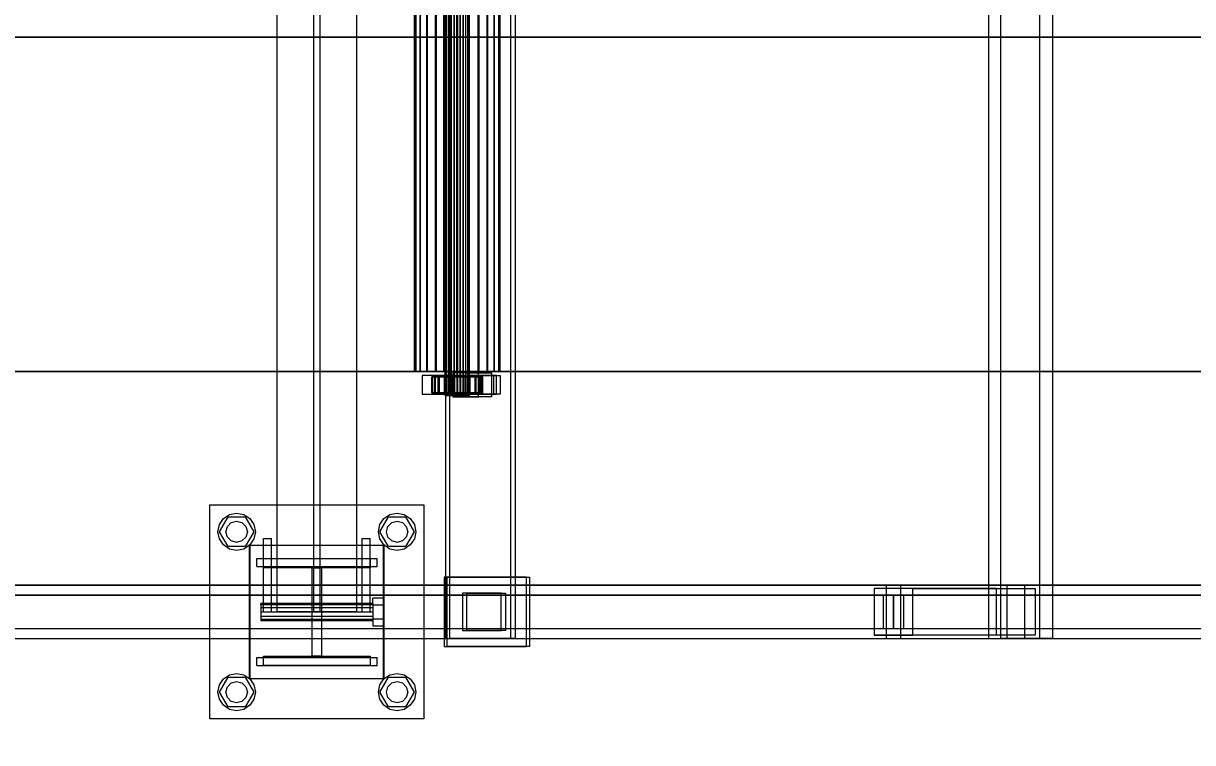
# Model space of a CAD drawing. Header units: millimetres. Extents: x -191664 to 191490, y -197311 to 10263.
# Drawn here: x 30266 to 31141, y -18528 to -17990 of the extents above; entities that cross this region are included whole.
import ezdxf

# ---------------------------------------------------------------- set-up
doc = ezdxf.new("R2010")
doc.units = ezdxf.units.MM
doc.layers.add('COTAS_INSTALACION_P', color=30, linetype='Continuous', lineweight=0)
doc.layers.add('superior_C03', color=7, linetype='Continuous', lineweight=0)
doc.dimstyles.new('PLANTA_100', dxfattribs={"dimtxt": 250, "dimasz": 150, "dimexe": 150, "dimexo": 80, "dimgap": 100, "dimtad": 1, "dimtih": 1, "dimtoh": 1, "dimdec": 1, "dimdsep": 46, "dimcen": 0.09, "dimclrd": 1, "dimclre": 1, "dimclrt": 1, "dimadec": 0, "dimazin": 0, "dimtfac": 1, "dimtdec": 4, "dimtofl": 0, "dimtmove": 0, "dimatfit": 3, "dimfxl": 1, "dimtolj": 1, "dimtzin": 0, "dimarcsym": 0})

# ---------------------------------------------------------------- blocks, each defined once
blk = doc.blocks.new('*D5')
at = {"layer": 'COTAS_INSTALACION_P', "color": 1, "lineweight": -2, "transparency": 16777216}
for p, q in [((-1000, -18080), (-1000, -25850)), ((60117.12, -18080), (60117.12, -25850)), ((-850, -25700), (59967.12, -25700))]:
    blk.add_line(p, q, dxfattribs=at)
at = {"layer": 'COTAS_INSTALACION_P', "color": 1, "transparency": 16777216}
for points in [[(-850, -25675), (-850, -25725), (-1000, -25700)], [(59967.12, -25675), (59967.12, -25725), (60117.12, -25700)]]:
    blk.add_solid(points, dxfattribs=at)
at = {"layer": 'Defpoints', "color": 0, "transparency": 16777216}
for p in [(-1000, -18000), (60117.12, -18000), (60117.12, -25700)]:
    blk.add_point(p, dxfattribs=at)

msp = doc.modelspace()

# ---------------------------------------------------------------- linework, layer by layer
at = {"layer": 'superior_C03', "color": 139, "true_color": 0x354b57}
for p, q in [((30581.96, -17550), (30581.96, -18450)), ((30585.19, -18450), (30585.19, -17550)), ((30630.88, -18450), (30630.88, -17550)), ((30634.11, -17550), (30634.11, -18450)), ((30988.04, -17550), (30988.04, -18450)), ((30997.47, -18450), (30997.47, -17550)), ((31026.57, -18450), (31026.57, -17550)), ((31035.99, -17550), (31035.99, -18450)), ((30455.7, -17570), (30455.7, -18430)), ((30483.2, -17570), (30483.2, -18430)), ((30488.2, -18430), (30488.2, -17570)), ((30515.7, -18430), (30515.7, -17570)), ((30574.01, -18253), (30564.38, -18253)), ((30564.38, -18253), (30564.38, -18267)), ((30577.31, -18253), (30564.38, -18253)), ((30620.11, -18253), (30573.88, -18253)), ((30573.88, -18253), (30573.88, -18267)), ((30576.57, -18253), (30573.88, -18253)), ((30574.01, -18267), (30574.01, -18253)), ((30574.01, -18253), (30586.94, -18253)), ((30576.57, -18267), (30576.57, -18253)), ((30576.57, -18253), (30622.8, -18253)), ((30577.31, -18267), (30577.31, -18253)), ((30577.31, -18253), (30586.94, -18253)), ((30586.94, -18253), (30586.94, -18267)), ((30606.62, -18251), (30587.36, -18251)), ((30587.36, -18251), (30587.36, -18269)), ((30597.06, -18251), (30587.36, -18251)), ((30604.83, -18253), (30595.2, -18253)), ((30595.2, -18253), (30595.2, -18267)), ((30608.13, -18253), (30595.2, -18253)), ((30597.06, -18269), (30597.06, -18251)), ((30597.06, -18251), (30616.32, -18251)), ((30604.83, -18267), (30604.83, -18253)), ((30604.83, -18253), (30617.76, -18253)), ((30606.62, -18269), (30606.62, -18251)), ((30606.62, -18251), (30616.32, -18251)), ((30608.13, -18267), (30608.13, -18253)), ((30608.13, -18253), (30617.76, -18253)), ((30616.32, -18251), (30616.32, -18269)), ((30617.76, -18253), (30617.76, -18267)), ((30620.11, -18267), (30620.11, -18253)), ((30620.11, -18253), (30622.8, -18253)), ((30622.8, -18253), (30622.8, -18267)), ((30564.38, -18267), (30574.01, -18267)), ((30564.38, -18267), (30577.31, -18267)), ((30573.88, -18267), (30620.11, -18267)), ((30573.88, -18267), (30576.57, -18267)), ((30586.94, -18267), (30574.01, -18267)), ((30622.8, -18267), (30576.57, -18267)), ((30586.94, -18267), (30577.31, -18267)), ((30587.36, -18269), (30606.62, -18269)), ((30597.06, -18269), (30587.36, -18269)), ((30595.2, -18267), (30604.83, -18267)), ((30595.2, -18267), (30608.13, -18267)), ((30616.32, -18269), (30597.06, -18269)), ((30617.76, -18267), (30604.83, -18267)), ((30616.32, -18269), (30606.62, -18269)), ((30617.76, -18267), (30608.13, -18267)), ((30622.8, -18267), (30620.11, -18267)), ((30445.7, -18397), (30445.7, -18390)), ((30445.7, -18390), (30525.7, -18390)), ((30525.7, -18390), (30525.7, -18397)), ((30525.7, -18397), (30445.7, -18397)), ((30482.2, -18463), (30482.2, -18397)), ((30482.2, -18397), (30489.2, -18397)), ((30489.2, -18397), (30489.2, -18463)), ((30911.7, -18410), (29756.03, -18410)), ((29766.81, -18410), (30922.47, -18410)), ((31001.92, -18410), (29846.25, -18410)), ((29859.72, -18410), (31015.38, -18410)), ((30642.62, -18404), (30580.99, -18404)), ((30580.99, -18404), (30580.99, -18456)), ((30583.14, -18404), (30580.99, -18404)), ((30583.14, -18456), (30583.14, -18404)), ((30583.14, -18404), (30644.78, -18404)), ((30642.62, -18456), (30642.62, -18404)), ((30642.62, -18404), (30644.78, -18404)), ((30644.78, -18404), (30644.78, -18456)), ((30911.7, -18410), (30911.7, -18450)), ((30922.47, -18410), (30911.7, -18410)), ((32067.36, -18410), (30911.7, -18410)), ((30922.47, -18450), (30922.47, -18410)), ((30922.47, -18410), (32078.14, -18410)), ((31001.92, -18410), (31001.92, -18450)), ((31015.38, -18410), (31001.92, -18410)), ((32157.58, -18410), (31001.92, -18410)), ((31015.38, -18450), (31015.38, -18410)), ((31015.38, -18410), (32171.05, -18410)), ((30909.26, -18417.5), (29845.16, -18417.5)), ((29860.81, -18417.5), (30924.91, -18417.5)), ((30623.56, -18416), (30594.67, -18416)), ((30594.67, -18416), (30594.67, -18444)), ((30597.9, -18416), (30594.67, -18416)), ((30597.9, -18444), (30597.9, -18416)), ((30597.9, -18416), (30626.79, -18416)), ((30623.56, -18444), (30623.56, -18416)), ((30623.56, -18416), (30626.79, -18416)), ((30626.79, -18416), (30626.79, -18444)), ((30931.53, -18412.5), (30902.64, -18412.5)), ((30902.64, -18412.5), (30902.64, -18447.5)), ((30994.2, -18412.5), (30902.64, -18412.5)), ((30909.26, -18417.5), (30909.26, -18442.5)), ((30924.91, -18417.5), (30909.26, -18417.5)), ((30917.14, -18417.5), (30917.03, -18417.5)), ((30917.03, -18417.5), (30917.03, -18442.5)), ((30917.03, -18417.5), (32164.26, -18417.5)), ((30917.14, -18442.5), (30917.14, -18417.5)), ((32164.37, -18417.5), (30917.14, -18417.5)), ((30924.91, -18442.5), (30924.91, -18417.5)), ((30931.53, -18447.5), (30931.53, -18412.5)), ((30931.53, -18412.5), (31023.1, -18412.5)), ((30994.2, -18447.5), (30994.2, -18412.5)), ((30994.2, -18412.5), (31023.1, -18412.5)), ((31023.1, -18412.5), (31023.1, -18447.5)), ((30515.7, -18430), (30455.7, -18430)), ((30488.2, -18430), (30483.2, -18430)), ((29845.16, -18442.5), (30909.26, -18442.5)), ((29860.81, -18442.5), (30924.91, -18442.5)), ((30594.67, -18444), (30623.56, -18444)), ((30594.67, -18444), (30597.9, -18444)), ((30626.79, -18444), (30597.9, -18444)), ((30626.79, -18444), (30623.56, -18444)), ((30909.26, -18442.5), (30924.91, -18442.5)), ((30917.03, -18442.5), (30917.14, -18442.5)), ((30917.03, -18442.5), (32164.26, -18442.5)), ((30917.14, -18442.5), (32164.37, -18442.5)), ((29756.03, -18450), (30911.7, -18450)), ((29766.81, -18450), (30922.47, -18450)), ((29846.25, -18450), (31001.92, -18450)), ((29859.72, -18450), (31015.38, -18450)), ((30581.96, -18450), (30630.88, -18450)), ((30581.96, -18450), (30585.19, -18450)), ((30634.11, -18450), (30585.19, -18450)), ((30634.11, -18450), (30630.88, -18450)), ((30902.64, -18447.5), (30931.53, -18447.5)), ((30994.2, -18447.5), (30902.64, -18447.5)), ((30911.7, -18450), (30922.47, -18450)), ((30911.7, -18450), (32067.36, -18450)), ((30922.47, -18450), (32078.14, -18450)), ((31023.1, -18447.5), (30931.53, -18447.5)), ((30988.04, -18450), (31026.57, -18450)), ((30988.04, -18450), (30997.47, -18450)), ((31023.1, -18447.5), (30994.2, -18447.5)), ((31035.99, -18450), (30997.47, -18450)), ((31001.92, -18450), (31015.38, -18450)), ((31001.92, -18450), (32157.58, -18450)), ((31015.38, -18450), (32171.05, -18450)), ((31035.99, -18450), (31026.57, -18450)), ((30445.7, -18470), (30445.7, -18463)), ((30445.7, -18463), (30525.7, -18463)), ((30489.2, -18463), (30482.2, -18463)), ((30525.7, -18463), (30525.7, -18470)), ((30580.99, -18456), (30642.62, -18456)), ((30580.99, -18456), (30583.14, -18456)), ((30644.78, -18456), (30583.14, -18456)), ((30644.78, -18456), (30642.62, -18456)), ((30525.7, -18470), (30445.7, -18470))]:
    msp.add_line(p, q, dxfattribs=at)
at = {"layer": 'superior_C03', "color": 9, "true_color": 0xbac6cb}
for p, q in [((30581.8, -18268), (30581.8, -17732)), ((30582.08, -18268), (30582.08, -17732)), ((30582.13, -18268), (30582.13, -17732)), ((30582.96, -18268), (30582.96, -17732)), ((30583.06, -18268), (30583.06, -17732)), ((30584.37, -18268), (30584.37, -17732)), ((30584.51, -18268), (30584.51, -17732)), ((30586.22, -18268), (30586.22, -17732)), ((30586.39, -18268), (30586.39, -17732)), ((30588.38, -18268), (30588.38, -17732)), ((30588.57, -18268), (30588.57, -17732)), ((30590.7, -18268), (30590.7, -17732)), ((30590.9, -18268), (30590.9, -17732)), ((30593.03, -18268), (30593.03, -17732)), ((30593.22, -18268), (30593.22, -17732)), ((30595.22, -18268), (30595.22, -17732)), ((30595.38, -18268), (30595.38, -17732)), ((30597.09, -18268), (30597.09, -17732)), ((30597.23, -18268), (30597.23, -17732)), ((30598.55, -18268), (30598.55, -17732)), ((30598.64, -18268), (30598.64, -17732)), ((30599.47, -17732), (30599.47, -18268)), ((30599.52, -18268), (30599.52, -17732)), ((30599.8, -18268), (30599.8, -17732)), ((30582.13, -18268), (30581.8, -18268)), ((30581.8, -18268), (30582.08, -18268)), ((30582.08, -18268), (30582.96, -18268)), ((30583.06, -18268), (30582.13, -18268)), ((30582.96, -18268), (30584.37, -18268)), ((30584.51, -18268), (30583.06, -18268)), ((30584.37, -18268), (30586.22, -18268)), ((30586.39, -18268), (30584.51, -18268)), ((30586.22, -18268), (30588.38, -18268)), ((30588.57, -18268), (30586.39, -18268)), ((30588.38, -18268), (30590.7, -18268)), ((30590.9, -18268), (30588.57, -18268)), ((30590.7, -18268), (30593.03, -18268)), ((30593.22, -18268), (30590.9, -18268)), ((30593.03, -18268), (30595.22, -18268)), ((30595.38, -18268), (30593.22, -18268)), ((30595.22, -18268), (30597.09, -18268)), ((30597.23, -18268), (30595.38, -18268)), ((30597.09, -18268), (30598.55, -18268)), ((30598.64, -18268), (30597.23, -18268)), ((30598.55, -18268), (30599.47, -18268)), ((30599.52, -18268), (30598.64, -18268)), ((30599.47, -18268), (30599.8, -18268)), ((30599.8, -18268), (30599.52, -18268))]:
    msp.add_line(p, q, dxfattribs=at)
at = {"layer": 'superior_C03', "color": 252, "true_color": 0x83939a}
for p, q in [((30558.8, -18250), (30558.8, -17750)), ((30559.8, -18250), (30559.8, -17750)), ((30559.98, -18250), (30559.98, -17750)), ((30562.92, -18250), (30562.92, -17750)), ((30563.26, -18250), (30563.26, -17750)), ((30567.93, -18250), (30567.93, -17750)), ((30568.42, -18250), (30568.42, -17750)), ((30574.5, -18250), (30574.5, -17750)), ((30575.1, -18250), (30575.1, -17750)), ((30582.18, -18250), (30582.18, -17750)), ((30582.85, -18250), (30582.85, -17750)), ((30590.45, -18250), (30590.45, -17750)), ((30591.15, -18250), (30591.15, -17750)), ((30598.75, -18250), (30598.75, -17750)), ((30599.42, -18250), (30599.42, -17750)), ((30606.5, -18250), (30606.5, -17750)), ((30607.1, -18250), (30607.1, -17750)), ((30613.18, -18250), (30613.18, -17750)), ((30613.67, -18250), (30613.67, -17750)), ((30618.34, -18250), (30618.34, -17750)), ((30618.69, -18250), (30618.69, -17750)), ((30621.62, -17750), (30621.62, -18250)), ((30621.8, -18250), (30621.8, -17750)), ((30622.8, -18250), (30622.8, -17750)), ((30559.98, -18250), (30558.8, -18250)), ((30558.8, -18250), (30559.8, -18250)), ((30559.8, -18250), (30562.92, -18250)), ((30563.26, -18250), (30559.98, -18250)), ((30562.92, -18250), (30567.93, -18250)), ((30568.42, -18250), (30563.26, -18250)), ((30567.93, -18250), (30574.5, -18250)), ((30575.1, -18250), (30568.42, -18250)), ((30574.5, -18250), (30582.18, -18250)), ((30582.85, -18250), (30575.1, -18250)), ((30582.18, -18250), (30590.45, -18250)), ((30591.15, -18250), (30582.85, -18250)), ((30590.45, -18250), (30598.75, -18250)), ((30599.42, -18250), (30591.15, -18250)), ((30598.75, -18250), (30606.5, -18250)), ((30607.1, -18250), (30599.42, -18250)), ((30606.5, -18250), (30613.18, -18250)), ((30613.67, -18250), (30607.1, -18250)), ((30613.18, -18250), (30618.34, -18250)), ((30618.69, -18250), (30613.67, -18250)), ((30618.34, -18250), (30621.62, -18250)), ((30621.8, -18250), (30618.69, -18250)), ((30621.62, -18250), (30622.8, -18250)), ((30622.8, -18250), (30621.8, -18250))]:
    msp.add_line(p, q, dxfattribs=at)
at = {"layer": 'superior_C03', "color": 139, "true_color": 0x345e4e}
for p, q in [((30580.57, -17750), (30580.57, -18000)), ((30582.18, -18000), (30582.18, -17750)), ((29636.77, -18000), (30580.57, -18000)), ((30582.18, -18000), (29638.39, -18000)), ((30580.57, -18000), (30580.57, -18250)), ((30580.57, -18000), (31524.36, -18000)), ((30582.18, -18250), (30582.18, -18000)), ((31525.98, -18000), (30582.18, -18000)), ((29636.77, -18250), (30580.57, -18250)), ((29638.39, -18250), (30582.18, -18250)), ((30580.57, -18250), (30582.18, -18250)), ((30580.57, -18250), (31524.36, -18250)), ((30582.18, -18250), (31525.98, -18250))]:
    msp.add_line(p, q, dxfattribs=at)
at = {"layer": 'superior_C03', "color": 251, "true_color": 0x586d65}
for p, q in [((36944.05, -18250), (27467.6, -18250)), ((27468.94, -18250), (36945.39, -18250))]:
    msp.add_line(p, q, dxfattribs=at)
at = {"layer": 'superior_C03', "color": 155, "true_color": 0x617580}
for p, q in [((30572.4, -18254), (30571.8, -18254)), ((30571.8, -18254), (30581.8, -18254)), ((30571.8, -18266), (30571.8, -18254)), ((30571.8, -18254), (30572.5, -18254)), ((30574.24, -18254), (30572.4, -18254)), ((30572.4, -18254), (30582.08, -18254)), ((30572.4, -18266), (30572.4, -18254)), ((30572.5, -18254), (30582.13, -18254)), ((30572.5, -18266), (30572.5, -18254)), ((30572.5, -18254), (30574.45, -18254)), ((30577.22, -18254), (30574.24, -18254)), ((30574.24, -18254), (30582.96, -18254)), ((30574.24, -18266), (30574.24, -18254)), ((30574.45, -18254), (30583.06, -18254)), ((30574.45, -18266), (30574.45, -18254)), ((30574.45, -18254), (30577.51, -18254)), ((30581.12, -18254), (30577.22, -18254)), ((30577.22, -18254), (30584.37, -18254)), ((30577.22, -18266), (30577.22, -18254)), ((30577.51, -18254), (30584.51, -18254)), ((30577.51, -18266), (30577.51, -18254)), ((30577.51, -18254), (30581.48, -18254)), ((30585.68, -18254), (30581.12, -18254)), ((30581.12, -18254), (30586.22, -18254)), ((30581.12, -18266), (30581.12, -18254)), ((30581.48, -18254), (30586.39, -18254)), ((30581.48, -18266), (30581.48, -18254)), ((30581.48, -18254), (30586.08, -18254)), ((30581.8, -18254), (30582.08, -18254)), ((30581.8, -18254), (30581.8, -18266)), ((30582.13, -18254), (30581.8, -18254)), ((30582.08, -18254), (30582.96, -18254)), ((30582.08, -18254), (30582.08, -18266)), ((30582.13, -18254), (30582.13, -18266)), ((30583.06, -18254), (30582.13, -18254)), ((30582.96, -18254), (30584.37, -18254)), ((30582.96, -18254), (30582.96, -18266)), ((30583.06, -18254), (30583.06, -18266)), ((30584.51, -18254), (30583.06, -18254)), ((30584.37, -18254), (30586.22, -18254)), ((30584.37, -18254), (30584.37, -18266)), ((30584.51, -18254), (30584.51, -18266)), ((30586.39, -18254), (30584.51, -18254)), ((30590.59, -18254), (30585.68, -18254)), ((30585.68, -18254), (30588.38, -18254)), ((30585.68, -18266), (30585.68, -18254)), ((30586.08, -18254), (30588.57, -18254)), ((30586.08, -18266), (30586.08, -18254)), ((30586.08, -18254), (30591.01, -18254)), ((30586.22, -18254), (30588.38, -18254)), ((30586.22, -18254), (30586.22, -18266)), ((30586.39, -18254), (30586.39, -18266)), ((30588.57, -18254), (30586.39, -18254)), ((30588.38, -18254), (30590.7, -18254)), ((30588.38, -18254), (30588.38, -18266)), ((30588.57, -18254), (30588.57, -18266)), ((30590.9, -18254), (30588.57, -18254)), ((30595.52, -18254), (30590.59, -18254)), ((30590.59, -18254), (30590.7, -18254)), ((30590.59, -18266), (30590.59, -18254)), ((30590.7, -18254), (30593.03, -18254)), ((30590.7, -18254), (30590.7, -18266)), ((30591.01, -18254), (30590.9, -18254)), ((30590.9, -18254), (30590.9, -18266)), ((30593.22, -18254), (30590.9, -18254)), ((30591.01, -18266), (30591.01, -18254)), ((30591.01, -18254), (30595.92, -18254)), ((30595.52, -18254), (30593.03, -18254)), ((30593.03, -18254), (30595.22, -18254)), ((30593.03, -18254), (30593.03, -18266)), ((30595.92, -18254), (30593.22, -18254)), ((30593.22, -18254), (30593.22, -18266)), ((30595.38, -18254), (30593.22, -18254)), ((30600.12, -18254), (30595.22, -18254)), ((30595.22, -18254), (30597.09, -18254)), ((30595.22, -18254), (30595.22, -18266)), ((30600.48, -18254), (30595.38, -18254)), ((30595.38, -18254), (30595.38, -18266)), ((30597.23, -18254), (30595.38, -18254)), ((30600.12, -18254), (30595.52, -18254)), ((30595.52, -18266), (30595.52, -18254)), ((30595.92, -18266), (30595.92, -18254)), ((30595.92, -18254), (30600.48, -18254)), ((30604.09, -18254), (30597.09, -18254)), ((30597.09, -18254), (30598.55, -18254)), ((30597.09, -18254), (30597.09, -18266)), ((30604.38, -18254), (30597.23, -18254)), ((30597.23, -18254), (30597.23, -18266)), ((30598.64, -18254), (30597.23, -18254)), ((30607.15, -18254), (30598.55, -18254)), ((30598.55, -18254), (30599.47, -18254)), ((30598.55, -18254), (30598.55, -18266)), ((30607.36, -18254), (30598.64, -18254)), ((30598.64, -18254), (30598.64, -18266)), ((30599.52, -18254), (30598.64, -18254)), ((30599.47, -18254), (30609.1, -18254)), ((30599.47, -18266), (30599.47, -18254)), ((30599.47, -18254), (30599.8, -18254)), ((30609.21, -18254), (30599.52, -18254)), ((30599.52, -18254), (30599.52, -18266)), ((30599.8, -18254), (30599.52, -18254)), ((30609.8, -18254), (30599.8, -18254)), ((30599.8, -18254), (30599.8, -18266)), ((30604.09, -18254), (30600.12, -18254)), ((30600.12, -18266), (30600.12, -18254)), ((30600.48, -18266), (30600.48, -18254)), ((30600.48, -18254), (30604.38, -18254)), ((30607.15, -18254), (30604.09, -18254)), ((30604.09, -18266), (30604.09, -18254)), ((30604.38, -18266), (30604.38, -18254)), ((30604.38, -18254), (30607.36, -18254)), ((30609.1, -18254), (30607.15, -18254)), ((30607.15, -18266), (30607.15, -18254)), ((30607.36, -18266), (30607.36, -18254)), ((30607.36, -18254), (30609.21, -18254)), ((30609.1, -18254), (30609.1, -18266)), ((30609.8, -18254), (30609.1, -18254)), ((30609.21, -18266), (30609.21, -18254)), ((30609.21, -18254), (30609.8, -18254)), ((30609.8, -18266), (30609.8, -18254)), ((30581.8, -18266), (30571.8, -18266)), ((30571.8, -18266), (30572.4, -18266)), ((30572.5, -18266), (30571.8, -18266)), ((30582.08, -18266), (30572.4, -18266)), ((30572.4, -18266), (30574.24, -18266)), ((30582.13, -18266), (30572.5, -18266)), ((30574.45, -18266), (30572.5, -18266)), ((30582.96, -18266), (30574.24, -18266)), ((30574.24, -18266), (30577.22, -18266)), ((30583.06, -18266), (30574.45, -18266)), ((30577.51, -18266), (30574.45, -18266)), ((30584.37, -18266), (30577.22, -18266)), ((30577.22, -18266), (30581.12, -18266)), ((30584.51, -18266), (30577.51, -18266)), ((30581.48, -18266), (30577.51, -18266)), ((30586.22, -18266), (30581.12, -18266)), ((30581.12, -18266), (30585.68, -18266)), ((30586.39, -18266), (30581.48, -18266)), ((30586.08, -18266), (30581.48, -18266)), ((30582.08, -18266), (30581.8, -18266)), ((30581.8, -18266), (30582.13, -18266)), ((30582.96, -18266), (30582.08, -18266)), ((30582.13, -18266), (30583.06, -18266)), ((30584.37, -18266), (30582.96, -18266)), ((30583.06, -18266), (30584.51, -18266)), ((30586.22, -18266), (30584.37, -18266)), ((30584.51, -18266), (30586.39, -18266)), ((30588.38, -18266), (30585.68, -18266)), ((30585.68, -18266), (30590.59, -18266)), ((30588.57, -18266), (30586.08, -18266)), ((30591.01, -18266), (30586.08, -18266)), ((30588.38, -18266), (30586.22, -18266)), ((30586.39, -18266), (30588.57, -18266)), ((30590.7, -18266), (30588.38, -18266)), ((30588.57, -18266), (30590.9, -18266)), ((30590.7, -18266), (30590.59, -18266)), ((30590.59, -18266), (30595.52, -18266)), ((30593.03, -18266), (30590.7, -18266)), ((30590.9, -18266), (30591.01, -18266)), ((30590.9, -18266), (30593.22, -18266)), ((30595.92, -18266), (30591.01, -18266)), ((30595.22, -18266), (30593.03, -18266)), ((30593.03, -18266), (30595.52, -18266)), ((30593.22, -18266), (30595.92, -18266)), ((30593.22, -18266), (30595.38, -18266)), ((30597.09, -18266), (30595.22, -18266)), ((30595.22, -18266), (30600.12, -18266)), ((30595.38, -18266), (30600.48, -18266)), ((30595.38, -18266), (30597.23, -18266)), ((30595.52, -18266), (30600.12, -18266)), ((30600.48, -18266), (30595.92, -18266)), ((30598.55, -18266), (30597.09, -18266)), ((30597.09, -18266), (30604.09, -18266)), ((30597.23, -18266), (30604.38, -18266)), ((30597.23, -18266), (30598.64, -18266)), ((30599.47, -18266), (30598.55, -18266)), ((30598.55, -18266), (30607.15, -18266)), ((30598.64, -18266), (30607.36, -18266)), ((30598.64, -18266), (30599.52, -18266)), ((30609.1, -18266), (30599.47, -18266)), ((30599.8, -18266), (30599.47, -18266)), ((30599.52, -18266), (30609.21, -18266)), ((30599.52, -18266), (30599.8, -18266)), ((30599.8, -18266), (30609.8, -18266)), ((30600.12, -18266), (30604.09, -18266)), ((30604.38, -18266), (30600.48, -18266)), ((30604.09, -18266), (30607.15, -18266)), ((30607.36, -18266), (30604.38, -18266)), ((30607.15, -18266), (30609.1, -18266)), ((30609.21, -18266), (30607.36, -18266)), ((30609.1, -18266), (30609.8, -18266)), ((30609.8, -18266), (30609.21, -18266))]:
    msp.add_line(p, q, dxfattribs=at)
at = {"layer": 'superior_C03', "color": 251, "true_color": 0x4e626d}
for p, q in [((30405.7, -18510), (30405.7, -18350)), ((30405.7, -18350), (30565.7, -18350)), ((30565.7, -18350), (30565.7, -18510)), ((30445.7, -18430), (30445.7, -18375)), ((30445.7, -18375), (30451.7, -18375)), ((30451.7, -18430), (30451.7, -18375)), ((30519.7, -18430), (30519.7, -18375)), ((30519.7, -18375), (30525.7, -18375)), ((30525.7, -18430), (30525.7, -18375)), ((30435.43, -18480), (30435.43, -18380)), ((30435.43, -18380), (30535.43, -18380)), ((30435.7, -18480), (30435.7, -18380)), ((30435.7, -18380), (30535.7, -18380)), ((30535.43, -18380), (30535.43, -18480)), ((30535.7, -18380), (30535.7, -18480)), ((30440.7, -18390), (30530.7, -18390)), ((30440.7, -18396), (30440.7, -18390)), ((30530.7, -18396), (30530.7, -18390)), ((30440.7, -18396), (30530.7, -18396)), ((30445.7, -18430), (30451.7, -18430)), ((30519.7, -18430), (30525.7, -18430)), ((30440.7, -18464), (30530.7, -18464)), ((30440.7, -18470), (30440.7, -18464)), ((30530.7, -18470), (30530.7, -18464)), ((30440.7, -18470), (30530.7, -18470)), ((30535.43, -18480), (30435.43, -18480)), ((30535.7, -18480), (30435.7, -18480)), ((30565.7, -18510), (30405.7, -18510))]:
    msp.add_line(p, q, dxfattribs=at)
at = {"layer": 'superior_C03', "color": 9, "true_color": 0xaebcc4}
for p, q in [((30412.9, -18370), (30419.3, -18358.91)), ((30415.8, -18360.1), (30420.35, -18357.07)), ((30419.3, -18358.91), (30432.1, -18358.91)), ((30420.35, -18357.07), (30425.7, -18356)), ((30425.7, -18356), (30431.06, -18357.07)), ((30431.06, -18357.07), (30435.6, -18360.1)), ((30432.1, -18358.91), (30438.5, -18370)), ((30532.9, -18370), (30539.3, -18358.91)), ((30535.8, -18360.1), (30540.35, -18357.07)), ((30539.3, -18358.91), (30552.1, -18358.91)), ((30540.35, -18357.07), (30545.7, -18356)), ((30545.7, -18356), (30551.06, -18357.07)), ((30551.06, -18357.07), (30555.6, -18360.1)), ((30552.1, -18358.91), (30558.5, -18370)), ((30411.7, -18370), (30412.77, -18364.64)), ((30412.77, -18364.64), (30415.8, -18360.1)), ((30417.7, -18370), (30418.78, -18366)), ((30418.78, -18366), (30421.7, -18363.07)), ((30421.7, -18363.07), (30425.7, -18362)), ((30425.7, -18362), (30429.7, -18363.07)), ((30429.7, -18363.07), (30432.63, -18366)), ((30432.63, -18366), (30433.7, -18370)), ((30435.6, -18360.1), (30438.64, -18364.64)), ((30438.64, -18364.64), (30439.7, -18370)), ((30531.7, -18370), (30532.77, -18364.64)), ((30532.77, -18364.64), (30535.8, -18360.1)), ((30537.7, -18370), (30538.78, -18366)), ((30538.78, -18366), (30541.7, -18363.07)), ((30541.7, -18363.07), (30545.7, -18362)), ((30545.7, -18362), (30549.7, -18363.07)), ((30549.7, -18363.07), (30552.63, -18366)), ((30552.63, -18366), (30553.7, -18370)), ((30555.6, -18360.1), (30558.64, -18364.64)), ((30558.64, -18364.64), (30559.7, -18370)), ((30412.77, -18375.36), (30411.7, -18370)), ((30415.8, -18379.9), (30412.77, -18375.36)), ((30419.3, -18381.09), (30412.9, -18370)), ((30418.78, -18374), (30417.7, -18370)), ((30421.7, -18376.93), (30418.78, -18374)), ((30425.7, -18378), (30421.7, -18376.93)), ((30429.7, -18376.93), (30425.7, -18378)), ((30432.63, -18374), (30429.7, -18376.93)), ((30438.5, -18370), (30432.1, -18381.09)), ((30433.7, -18370), (30432.63, -18374)), ((30438.64, -18375.36), (30435.6, -18379.9)), ((30439.7, -18370), (30438.64, -18375.36)), ((30532.77, -18375.36), (30531.7, -18370)), ((30535.8, -18379.9), (30532.77, -18375.36)), ((30539.3, -18381.09), (30532.9, -18370)), ((30538.78, -18374), (30537.7, -18370)), ((30541.7, -18376.93), (30538.78, -18374)), ((30545.7, -18378), (30541.7, -18376.93)), ((30549.7, -18376.93), (30545.7, -18378)), ((30552.63, -18374), (30549.7, -18376.93)), ((30558.5, -18370), (30552.1, -18381.09)), ((30553.7, -18370), (30552.63, -18374)), ((30558.64, -18375.36), (30555.6, -18379.9)), ((30559.7, -18370), (30558.64, -18375.36)), ((30420.35, -18382.93), (30415.8, -18379.9)), ((30432.1, -18381.09), (30419.3, -18381.09)), ((30425.7, -18384), (30420.35, -18382.93)), ((30431.06, -18382.93), (30425.7, -18384)), ((30435.6, -18379.9), (30431.06, -18382.93)), ((30540.35, -18382.93), (30535.8, -18379.9)), ((30552.1, -18381.09), (30539.3, -18381.09)), ((30545.7, -18384), (30540.35, -18382.93)), ((30551.06, -18382.93), (30545.7, -18384)), ((30555.6, -18379.9), (30551.06, -18382.93)), ((30527.7, -18424.8), (30527.7, -18419.6)), ((30535.7, -18419.6), (30527.7, -18419.6)), ((30535.7, -18419.6), (30535.7, -18424.8)), ((30443.7, -18424.46), (30443.7, -18423.6)), ((30527.7, -18423.6), (30443.7, -18423.6)), ((30443.7, -18424.46), (30443.7, -18426.8)), ((30443.7, -18424.46), (30527.7, -18424.46)), ((30443.7, -18426.8), (30443.7, -18430)), ((30443.7, -18426.8), (30527.7, -18426.8)), ((30527.7, -18423.6), (30527.7, -18424.46)), ((30527.7, -18424.46), (30527.7, -18426.8)), ((30527.7, -18424.8), (30527.7, -18435.2)), ((30527.7, -18424.8), (30535.7, -18424.8)), ((30527.7, -18426.8), (30527.7, -18430)), ((30535.7, -18424.8), (30535.7, -18435.2)), ((30443.7, -18430), (30443.7, -18433.2)), ((30443.7, -18430), (30527.7, -18430)), ((30443.7, -18433.2), (30443.7, -18435.54)), ((30443.7, -18433.2), (30527.7, -18433.2)), ((30443.7, -18435.54), (30443.7, -18436.4)), ((30443.7, -18435.54), (30527.7, -18435.54)), ((30443.7, -18436.4), (30527.7, -18436.4)), ((30527.7, -18430), (30527.7, -18433.2)), ((30527.7, -18433.2), (30527.7, -18435.54)), ((30527.7, -18435.2), (30527.7, -18440.4)), ((30527.7, -18435.2), (30535.7, -18435.2)), ((30527.7, -18435.54), (30527.7, -18436.4)), ((30535.7, -18435.2), (30535.7, -18440.4)), ((30527.7, -18440.4), (30535.7, -18440.4)), ((30412.77, -18484.64), (30415.8, -18480.1)), ((30412.9, -18490), (30419.3, -18478.91)), ((30415.8, -18480.1), (30420.35, -18477.07)), ((30419.3, -18478.91), (30432.1, -18478.91)), ((30420.35, -18477.07), (30425.7, -18476)), ((30421.7, -18483.07), (30425.7, -18482)), ((30425.7, -18476), (30431.06, -18477.07)), ((30425.7, -18482), (30429.7, -18483.07)), ((30431.06, -18477.07), (30435.6, -18480.1)), ((30432.1, -18478.91), (30438.5, -18490)), ((30435.6, -18480.1), (30438.64, -18484.64)), ((30532.77, -18484.64), (30535.8, -18480.1)), ((30532.9, -18490), (30539.3, -18478.91)), ((30535.8, -18480.1), (30540.35, -18477.07)), ((30539.3, -18478.91), (30552.1, -18478.91)), ((30540.35, -18477.07), (30545.7, -18476)), ((30541.7, -18483.07), (30545.7, -18482)), ((30545.7, -18476), (30551.06, -18477.07)), ((30545.7, -18482), (30549.7, -18483.07)), ((30551.06, -18477.07), (30555.6, -18480.1)), ((30552.1, -18478.91), (30558.5, -18490)), ((30555.6, -18480.1), (30558.64, -18484.64)), ((30411.7, -18490), (30412.77, -18484.64)), ((30412.77, -18495.36), (30411.7, -18490)), ((30419.3, -18501.09), (30412.9, -18490)), ((30417.7, -18490), (30418.78, -18486)), ((30418.78, -18494), (30417.7, -18490)), ((30418.78, -18486), (30421.7, -18483.07)), ((30429.7, -18483.07), (30432.63, -18486)), ((30438.5, -18490), (30432.1, -18501.09)), ((30432.63, -18486), (30433.7, -18490)), ((30433.7, -18490), (30432.63, -18494)), ((30438.64, -18484.64), (30439.7, -18490)), ((30439.7, -18490), (30438.64, -18495.36)), ((30531.7, -18490), (30532.77, -18484.64)), ((30532.77, -18495.36), (30531.7, -18490)), ((30539.3, -18501.09), (30532.9, -18490)), ((30537.7, -18490), (30538.78, -18486)), ((30538.78, -18494), (30537.7, -18490)), ((30538.78, -18486), (30541.7, -18483.07)), ((30549.7, -18483.07), (30552.63, -18486)), ((30558.5, -18490), (30552.1, -18501.09)), ((30552.63, -18486), (30553.7, -18490)), ((30553.7, -18490), (30552.63, -18494)), ((30558.64, -18484.64), (30559.7, -18490)), ((30559.7, -18490), (30558.64, -18495.36)), ((30415.8, -18499.9), (30412.77, -18495.36)), ((30421.7, -18496.93), (30418.78, -18494)), ((30425.7, -18498), (30421.7, -18496.93)), ((30429.7, -18496.93), (30425.7, -18498)), ((30432.63, -18494), (30429.7, -18496.93)), ((30438.64, -18495.36), (30435.6, -18499.9)), ((30535.8, -18499.9), (30532.77, -18495.36)), ((30541.7, -18496.93), (30538.78, -18494)), ((30545.7, -18498), (30541.7, -18496.93)), ((30549.7, -18496.93), (30545.7, -18498)), ((30552.63, -18494), (30549.7, -18496.93)), ((30558.64, -18495.36), (30555.6, -18499.9)), ((30420.35, -18502.93), (30415.8, -18499.9)), ((30432.1, -18501.09), (30419.3, -18501.09)), ((30425.7, -18504), (30420.35, -18502.93)), ((30431.06, -18502.93), (30425.7, -18504)), ((30435.6, -18499.9), (30431.06, -18502.93)), ((30540.35, -18502.93), (30535.8, -18499.9)), ((30552.1, -18501.09), (30539.3, -18501.09)), ((30545.7, -18504), (30540.35, -18502.93)), ((30551.06, -18502.93), (30545.7, -18504)), ((30555.6, -18499.9), (30551.06, -18502.93))]:
    msp.add_line(p, q, dxfattribs=at)

# ---------------------------------------------------------------- dimensions: what is measured, and where the dimension line sits
at = {"layer": 'COTAS_INSTALACION_P'}
dim = msp.add_aligned_dim(p1=(-1000, -18000), p2=(60117.12, -18000), distance=-7700, text='<> P', dimstyle='PLANTA_100', dxfattribs=at)
dim.commit()
dim.dimension.update_dxf_attribs({"geometry": '*D5', "text_midpoint": (29558.56, -25700)})

doc.saveas('drawing.dxf')
